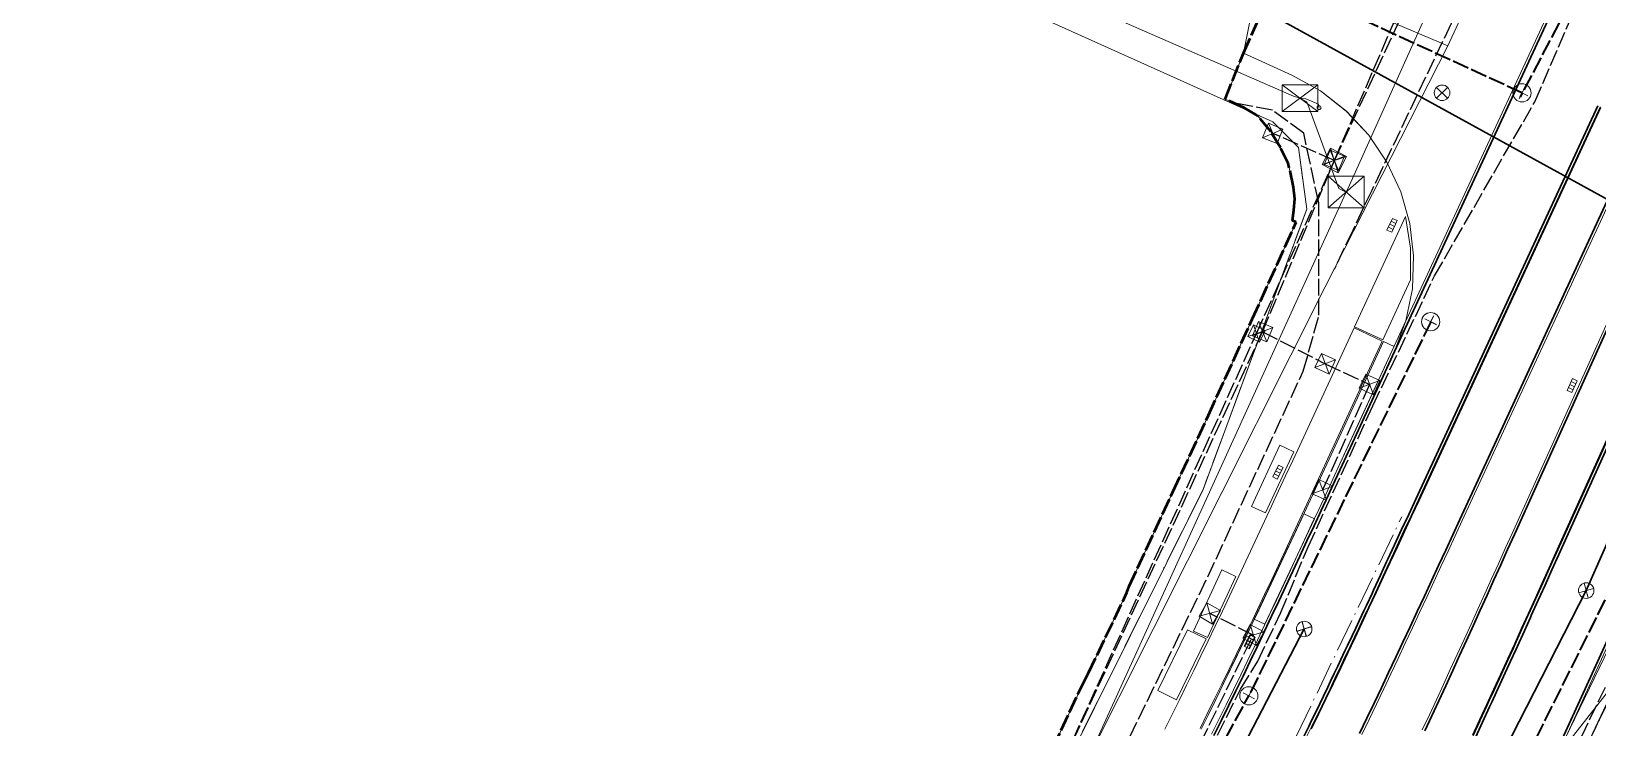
# Model space of a CAD drawing. Header units: metres. Extents: x 105014 to 106600, y 111320 to 118425.
# Drawn here: x 105430.9 to 105551.5, y 113584.3 to 113638 of the extents above; entities that cross this region are included whole.
import ezdxf

# ---------------------------------------------------------------- set-up
doc = ezdxf.new("R2010")
doc.units = ezdxf.units.M
doc.linetypes.add('DASHDOT', pattern=[3.556, 2.54, -0.508, 0, -0.508])
doc.linetypes.add('DASHED', pattern=[1.524, 1.27, -0.254])
for name, color, linetype, lineweight in [('00-BASE-LIMITE', 7, 'DASHED', 50), ('00-BASE-UE', 42, 'DASHED', 25), ('10-PAV-BOCACALLE', 9, 'CONTINUOUS', 13), ('10-PAV-CALZADA-BRT', 12, 'CONTINUOUS', 30), ('10-PAV-CALZADA-MIXTA', 8, 'CONTINUOUS', 30), ('10-PAV-CICLORUTA', 76, 'CONTINUOUS', 18), ('10-PAV-SARDINEL', 252, 'CONTINUOUS', 13), ('20-EP-ZONA-DURA', 253, 'CONTINUOUS', 13), ('20-EP-ZONA-VERDE', 84, 'CONTINUOUS', 13), ('30-RED-ENEL-NODOS', 11, 'CONTINUOUS', 13), ('30-RED-ENEL-PROY', 1, 'DASHED', 25), ('30-RED-ETB-CAMARA', 151, 'CONTINUOUS', 13), ('30-RED-ETB-EXIST', 145, 'CONTINUOUS', 13), ('30-RED-MOVISTAR-CAMARA', 141, 'CONTINUOUS', 13), ('30-RED-MOVISTAR-PROY', 4, 'DASHED', 25), ('30-RED-VANTI-EXIST', 52, 'CONTINUOUS', 13), ('30-RED-VANTI-PROY', 2, 'DASHED', 25), ('30-RED-VANTI-RETIRO', 8, 'DASHDOT', 13), ('35-RH-ACUE-MENOR-EXIST', 151, 'CONTINUOUS', 13), ('35-RH-ACUE-MENOR-PROY', 5, 'DASHED', 25), ('35-RH-PLUV-COLECTOR', 96, 'CONTINUOUS', 30), ('35-RH-PLUV-NODOS', 94, 'CONTINUOUS', 13), ('35-RH-PLUV-RETIRO', 8, 'DASHDOT', 13), ('35-RH-SUDS-ZONAS', 92, 'CONTINUOUS', 20), ('36-RH-SAN-COLECTOR-PROY', 6, 'DASHED', 35), ('36-RH-SAN-POZOS', 216, 'CONTINUOUS', 13)]:
    doc.layers.add(name, color=color, linetype=linetype, lineweight=lineweight)

# ---------------------------------------------------------------- blocks, each defined once
blk = doc.blocks.new('CAM_ETB_T_14')
for p, q in [((-1.39, -1.22), (1.39, 1.22)), ((-1.39, 1.22), (1.39, -1.22))]:
    blk.add_line(p, q)
blk.add_lwpolyline([(-1.39, -1.22), (1.39, -1.22), (1.39, 1.22), (-1.39, 1.22)], close=True)
blk = doc.blocks.new('CAM_ETB_T_13')
for p, q in [((-1.375, -1.025), (1.375, 1.025)), ((-1.375, 1.025), (1.375, -1.025))]:
    blk.add_line(p, q)
blk.add_lwpolyline([(-1.375, -1.025), (1.375, -1.025), (1.375, 1.025), (-1.375, 1.025)], close=True)
blk = doc.blocks.new('POSTE')
blk.add_circle((0, 0), 0.15)
blk = doc.blocks.new('CAJA_ENEL')
for p, q in [((-0.6, -0.6), (0.6, 0.6)), ((-0.6, 0.6), (0.6, -0.6))]:
    blk.add_line(p, q)
blk.add_lwpolyline([(-0.6, -0.6), (0.6, -0.6), (0.6, 0.6), (-0.6, 0.6)], close=True)
blk = doc.blocks.new('CAM_MOV_CS_276')
for p, q in [((-0.7, -0.7), (0.7, 0.7)), ((-0.7, 0.7), (0.7, -0.7))]:
    blk.add_line(p, q)
blk.add_lwpolyline([(-0.7, -0.7), (0.7, -0.7), (0.7, 0.7), (-0.7, 0.7)], close=True)
blk = doc.blocks.new('CAM_MOV_CS_275')
for p, q in [((-0.5, -0.5), (0.5, 0.5)), ((-0.5, 0.5), (0.5, -0.5))]:
    blk.add_line(p, q)
blk.add_lwpolyline([(-0.5, -0.5), (0.5, -0.5), (0.5, 0.5), (-0.5, 0.5)], close=True)
blk = doc.blocks.new('POZO_SAN')
for p, q in [((-0.5, 0), (0.5, 0)), ((0, -0.5), (0, 0.5))]:
    blk.add_line(p, q)
blk.add_circle((0, 0), 0.7)
blk = doc.blocks.new('POZO_PLUV')
for p, q in [((-0.42, -0.42), (0.42, 0.42)), ((-0.42, 0.42), (0.42, -0.42))]:
    blk.add_line(p, q)
blk.add_circle((0, 0), 0.6)
blk = doc.blocks.new('SUMIDERO')
for p, q in [((-0.25, -0.2), (-0.25, 0.2)), ((0, -0.2), (0, 0.2)), ((0.25, -0.2), (0.25, 0.2))]:
    blk.add_line(p, q)
blk.add_lwpolyline([(-0.5, -0.2), (0.5, -0.2), (0.5, 0.2), (-0.5, 0.2)], close=True)

msp = doc.modelspace()

# ---------------------------------------------------------------- linework, layer by layer
at = {"layer": '00-BASE-LIMITE'}
msp.add_lwpolyline([(105508.9141, 113581.3677), (105511.8669, 113587.6639), (105512.3117, 113588.5323), (105515.2769, 113594.7125), (105515.4509, 113595.2187), (105518.8097, 113602.4725), (105521.5567, 113608.3795), (105524.9363, 113615.7833), (105528.3149, 113623.2571), (105528.0211, 113623.3777), (105528.1333, 113624.1795), (105528.2187, 113625.0391), (105528.1171, 113625.9609), (105527.7109, 113627.7971), (105527.0975, 113628.9983), (105526.3673, 113630.2345), (105525.3517, 113631.4375), (105525.1875, 113631.5391), (105524.2969, 113632.0703), (105522.8481, 113632.7311), (105524.2469, 113636.2687), (105527.3419, 113643.1003)], dxfattribs=at)
at = {"layer": '00-BASE-UE'}
msp.add_lwpolyline([(105508.9141, 113581.3677), (105511.8669, 113587.6639), (105512.3117, 113588.5323), (105515.2769, 113594.7125), (105515.4509, 113595.2187), (105518.8097, 113602.4725), (105521.5567, 113608.3795), (105524.9363, 113615.7833), (105528.3149, 113623.2571), (105528.0211, 113623.3777), (105528.1333, 113624.1795), (105528.2187, 113625.0391), (105528.1171, 113625.9609), (105527.7109, 113627.7971), (105527.0975, 113628.9983), (105526.3673, 113630.2345), (105525.3517, 113631.4375), (105525.1875, 113631.5391), (105524.2969, 113632.0703), (105522.8481, 113632.7311), (105524.2469, 113636.2687), (105527.3419, 113643.1003)], dxfattribs=at)
at = {"layer": '10-PAV-BOCACALLE'}
for points in [[(105549.9753, 113643.7006), (105535.9013, 113613.2831), (105535.9013, 113613.2831), (105536.7771, 113615.6497), (105537.2698, 113618.1246), (105537.3674, 113620.6461), (105537.0673, 113623.1516), (105536.377, 113625.5788), (105535.3136, 113627.8673), (105533.9037, 113629.9601), (105532.1823, 113631.8052), (105530.1922, 113633.3568), (105527.9829, 113634.5761), (105524.2469, 113636.2687), (105525.7191, 113643.5909)], [(105565.6643, 113604.0701), (105549.6821, 113583.7081), (105548.389, 113581.8657), (105547.3111, 113579.8897), (105545.1103, 113575.3372), (105545.1103, 113575.3372), (105563.6822, 113615.9684)]]:
    msp.add_lwpolyline(points, dxfattribs=at)
at = {"layer": '10-PAV-CALZADA-BRT'}
for points in [[(105529.4795, 113584.2253), (105530.0433, 113585.3875), (105530.6043, 113586.5515), (105531.1631, 113587.7173), (105531.7195, 113588.8849), (105532.2743, 113590.0541), (105532.8271, 113591.2247), (105533.3783, 113592.3967), (105533.9283, 113593.5701), (105534.4769, 113594.7449), (105535.0253, 113595.9219), (105535.5721, 113597.0985), (105536.1185, 113598.2759), (105536.6645, 113599.4541), (105537.2103, 113600.6331), (105537.7561, 113601.8127), (105551.7611, 113632.0821)], [(105554.9377, 113630.6125), (105540.9325, 113600.3431), (105540.3865, 113599.1627), (105539.8401, 113597.9827), (105539.2933, 113596.8027), (105538.7461, 113595.6231), (105538.1979, 113594.4439), (105537.6487, 113593.2651), (105537.0983, 113592.0869), (105536.5465, 113590.9095), (105535.9931, 113589.7327), (105535.4377, 113588.5567), (105534.8805, 113587.3819), (105534.3209, 113586.2079), (105533.7589, 113585.0353), (105533.1941, 113583.8639)], [(105538.2185, 113584.0649), (105538.7615, 113585.2239), (105539.3019, 113586.3839), (105539.8401, 113587.5449), (105540.3761, 113588.7071), (105540.9103, 113589.8701), (105541.4427, 113591.0337), (105541.9735, 113592.1981), (105542.5033, 113593.3631), (105543.0317, 113594.5287), (105543.5595, 113595.6945), (105544.0867, 113596.8607), (105544.6133, 113598.0269), (105545.1399, 113599.1935), (105558.5465, 113628.8985)], [(105561.7367, 113627.4587), (105548.3299, 113597.7535), (105547.8033, 113596.5865), (105547.2759, 113595.4189), (105546.7481, 113594.2511), (105546.2193, 113593.0829), (105545.6893, 113591.9147), (105545.1589, 113590.7479), (105544.6263, 113589.5797), (105544.0919, 113588.4117), (105543.5555, 113587.2437), (105543.0169, 113586.0761), (105542.4761, 113584.9089), (105541.9325, 113583.7423)]]:
    msp.add_lwpolyline(points, dxfattribs=at)
at = {"layer": '10-PAV-CALZADA-MIXTA'}
for points in [[(105521.9819, 113583.7125), (105522.5463, 113584.8517), (105523.1079, 113585.9935), (105523.6665, 113587.1379), (105524.2229, 113588.2847), (105524.7767, 113589.4339), (105525.3287, 113590.5853), (105525.8785, 113591.7387), (105526.4267, 113592.8943), (105526.9731, 113594.0517), (105527.5185, 113595.2109), (105528.0625, 113596.3719), (105528.6057, 113597.5347), (105529.1493, 113598.7013), (105529.6909, 113599.8665), (105530.2321, 113601.0331), (105530.7733, 113602.2009), (105531.3143, 113603.3699), (105531.8559, 113604.5399), (105533.1143, 113607.2597), (105535.9013, 113613.2831), (105549.9753, 113643.7006)], [(105551.5505, 113632.2211), (105537.5281, 113601.9151), (105536.9858, 113600.7442), (105536.4435, 113599.5734), (105535.901, 113598.4027), (105535.3582, 113597.232), (105535.2859, 113597.0761), (105534.8141, 113596.0621), (105534.2695, 113594.8924), (105534.1605, 113594.6585), (105533.7234, 113593.7234), (105533.533, 113593.3166), (105533.1757, 113592.555), (105532.9034, 113591.9754), (105532.6265, 113591.3874), (105532.2718, 113590.6354), (105532.0757, 113590.2206), (105531.7646, 113589.5641), (105531.5227, 113589.0548), (105531.2556, 113588.4938), (105530.9674, 113587.89), (105530.7446, 113587.4244), (105530.4097, 113586.7265), (105530.1285, 113586.1425), (105529.8492, 113585.5643), (105529.5092, 113584.8622), (105529.2862, 113584.4033), (105528.8864, 113583.5836)], [(105542.1267, 113583.566), (105542.6716, 113584.7355), (105543.2142, 113585.9062), (105543.4066, 113586.3227), (105543.7545, 113587.078), (105544.293, 113588.2506), (105544.83, 113589.424), (105545.2585, 113590.3629), (105545.3654, 113590.598), (105545.899, 113591.7727), (105546.3612, 113592.791), (105546.4321, 113592.9477), (105546.9637, 113594.1234), (105547.4952, 113595.2993), (105548.0266, 113596.4751), (105548.5579, 113597.6509), (105561.9346, 113627.2893)], [(105563.6822, 113615.9684), (105545.1103, 113575.3372)]]:
    msp.add_lwpolyline(points, dxfattribs=at)
at = {"layer": '10-PAV-CICLORUTA'}
msp.add_lwpolyline([(105537.1351, 113618.8075), (105534.9977, 113614.1877), (105532.8195, 113615.1955), (105536.7459, 113623.6815), (105537.1302, 113621.2593), (105537.1351, 113618.8075)], close=True, dxfattribs=at)
msp.add_lwpolyline([(105518.1963, 113584.1895), (105518.7585, 113585.3157), (105519.3181, 113586.4449), (105519.8751, 113587.5777), (105520.4295, 113588.7133), (105520.9819, 113589.8519), (105521.5321, 113590.9935), (105522.0805, 113592.1379), (105522.6273, 113593.2849), (105523.1727, 113594.4343), (105523.7167, 113595.5865), (105524.2597, 113596.7409), (105524.8019, 113597.8977), (105525.3433, 113599.0567), (105525.8861, 113600.2217), (105526.4263, 113601.3839), (105526.9665, 113602.5483), (105527.5069, 113603.7143), (105528.0475, 113604.8821), (105528.5887, 113606.0517), (105532.7775, 113615.1047), (105534.9557, 113614.0969), (105534.9557, 113614.0969), (105530.7667, 113605.0439), (105530.2255, 113603.8739), (105529.6845, 113602.7053), (105529.1437, 113601.5381), (105528.6027, 113600.3723), (105528.0615, 113599.2081), (105527.5183, 113598.0421), (105526.9757, 113596.8807), (105526.4323, 113595.7209), (105525.8877, 113594.5633), (105525.3419, 113593.4077), (105524.7947, 113592.2541), (105524.2459, 113591.1027), (105523.6953, 113589.9537), (105523.1425, 113588.8071), (105522.5875, 113587.6631), (105522.0303, 113586.5215), (105521.4703, 113585.3829), (105520.9075, 113584.2469)], dxfattribs=at)
at = {"layer": '10-PAV-SARDINEL'}
for points in [[(105521.8029, 113583.8016), (105522.367, 113584.9403), (105522.9283, 113586.0815), (105523.4867, 113587.2254), (105524.0429, 113588.3718), (105524.5965, 113589.5206), (105525.1483, 113590.6716), (105525.6979, 113591.8246), (105526.2459, 113592.9799), (105526.7922, 113594.137), (105527.3375, 113595.2959), (105527.8814, 113596.4567), (105528.4245, 113597.6193), (105528.968, 113598.7857), (105529.5095, 113599.9508), (105530.0507, 113601.1173), (105530.5918, 113602.285), (105531.1328, 113603.4539), (105531.6744, 113604.6239), (105532.9328, 113607.3437), (105535.7198, 113613.3671), (105549.7938, 113643.7846)], [(105549.9753, 113643.7006), (105535.9013, 113613.2831), (105533.1143, 113607.2597), (105531.8559, 113604.5399), (105531.3143, 113603.3699), (105530.7733, 113602.2009), (105530.2321, 113601.0331), (105529.6909, 113599.8665), (105529.1493, 113598.7013), (105528.6057, 113597.5347), (105528.0625, 113596.3719), (105527.5185, 113595.2109), (105526.9731, 113594.0517), (105526.4267, 113592.8943), (105525.8785, 113591.7387), (105525.3287, 113590.5853), (105524.7767, 113589.4339), (105524.2229, 113588.2847), (105523.6665, 113587.1379), (105523.1079, 113585.9935), (105522.5463, 113584.8517), (105521.9819, 113583.7125)], [(105528.8864, 113583.5836), (105529.2862, 113584.4033), (105529.5092, 113584.8622), (105529.8492, 113585.5643), (105530.1285, 113586.1425), (105530.4097, 113586.7265), (105530.7446, 113587.4244), (105530.9674, 113587.89), (105531.2556, 113588.4938), (105531.5227, 113589.0548), (105531.7646, 113589.5641), (105532.0757, 113590.2206), (105532.2718, 113590.6354), (105532.6265, 113591.3874), (105532.9034, 113591.9754), (105533.1757, 113592.555), (105533.533, 113593.3166), (105533.7234, 113593.7234), (105534.1605, 113594.6585), (105534.2695, 113594.8924), (105534.8141, 113596.0621), (105535.2859, 113597.0761), (105535.3582, 113597.232), (105535.901, 113598.4027), (105536.4435, 113599.5734), (105536.9858, 113600.7442), (105537.5281, 113601.9151), (105551.5505, 113632.2211)], [(105529.0662, 113583.4958), (105529.4661, 113584.3158), (105529.6892, 113584.7749), (105530.0293, 113585.4772), (105530.3087, 113586.0556), (105530.59, 113586.6399), (105530.925, 113587.338), (105531.1479, 113587.8038), (105531.4362, 113588.4077), (105531.7034, 113588.9689), (105531.9453, 113589.4784), (105532.2565, 113590.1351), (105532.4527, 113590.55), (105532.8074, 113591.3022), (105533.0844, 113591.8903), (105533.3568, 113592.4701), (105533.7141, 113593.2318), (105533.9046, 113593.6387), (105534.3418, 113594.5739), (105534.4508, 113594.808), (105534.9954, 113595.9777), (105535.4673, 113596.9919), (105535.5396, 113597.1479), (105536.0825, 113598.3186), (105536.625, 113599.4893), (105537.1673, 113600.6601), (105537.7096, 113601.8311), (105551.732, 113632.1371)], [(105551.732, 113632.1371), (105537.7096, 113601.8311), (105537.1673, 113600.6601), (105536.625, 113599.4893), (105536.0825, 113598.3186), (105535.5396, 113597.1479), (105535.4673, 113596.9919), (105534.9954, 113595.9777), (105534.4508, 113594.808), (105534.3418, 113594.5739), (105533.9046, 113593.6387), (105533.7141, 113593.2318), (105533.3568, 113592.4701), (105533.0844, 113591.8903), (105532.8074, 113591.3022), (105532.4527, 113590.55), (105532.2565, 113590.1351), (105531.9453, 113589.4784), (105531.7034, 113588.9689), (105531.4362, 113588.4077), (105531.1479, 113587.8038), (105530.925, 113587.338), (105530.59, 113586.6399), (105530.3087, 113586.0556), (105530.0293, 113585.4772), (105529.6892, 113584.7749), (105529.4661, 113584.3158), (105529.0662, 113583.4958)], [(105551.7611, 113632.0821), (105537.7561, 113601.8127), (105537.2103, 113600.6331), (105536.6645, 113599.4541), (105536.1185, 113598.2759), (105535.5721, 113597.0985), (105535.0253, 113595.9219), (105534.4769, 113594.7449), (105533.9283, 113593.5701), (105533.3783, 113592.3967), (105532.8271, 113591.2247), (105532.2743, 113590.0541), (105531.7195, 113588.8849), (105531.1631, 113587.7173), (105530.6043, 113586.5515), (105530.0433, 113585.3875), (105529.4795, 113584.2253)], [(105541.9325, 113583.7423), (105542.4761, 113584.9089), (105543.0169, 113586.0761), (105543.5555, 113587.2437), (105544.0919, 113588.4117), (105544.6263, 113589.5797), (105545.1589, 113590.7479), (105545.6893, 113591.9147), (105546.2193, 113593.0829), (105546.7481, 113594.2511), (105547.2759, 113595.4189), (105547.8033, 113596.5865), (105548.3299, 113597.7535), (105561.7367, 113627.4587)], [(105561.7523, 113627.3716), (105548.3756, 113597.7333), (105547.8443, 113596.5575), (105547.313, 113595.3817), (105546.7815, 113594.2058), (105546.2499, 113593.0301), (105546.1791, 113592.8736), (105545.7169, 113591.8554), (105545.1833, 113590.6808), (105545.0765, 113590.4458), (105544.6481, 113589.5071), (105544.1112, 113588.334), (105543.5728, 113587.1616), (105543.225, 113586.4065), (105543.0327, 113585.9902), (105542.498, 113584.8357), (105542.4902, 113584.8198), (105542.4834, 113584.8041), (105541.9455, 113583.6506)], [(105541.9455, 113583.6506), (105542.4834, 113584.8041), (105542.4902, 113584.8198), (105542.498, 113584.8357), (105543.0327, 113585.9902), (105543.225, 113586.4065), (105543.5728, 113587.1616), (105544.1112, 113588.334), (105544.6481, 113589.5071), (105545.0765, 113590.4458), (105545.1833, 113590.6808), (105545.7169, 113591.8554), (105546.1791, 113592.8736), (105546.2499, 113593.0301), (105546.7815, 113594.2058), (105547.313, 113595.3817), (105547.8443, 113596.5575), (105548.3756, 113597.7333), (105561.7523, 113627.3716)], [(105561.9346, 113627.2893), (105548.5579, 113597.6509), (105548.0266, 113596.4751), (105547.4952, 113595.2993), (105546.9637, 113594.1234), (105546.4321, 113592.9477), (105546.3612, 113592.791), (105545.899, 113591.7727), (105545.3654, 113590.598), (105545.2585, 113590.3629), (105544.83, 113589.424), (105544.293, 113588.2506), (105543.7545, 113587.078), (105543.4066, 113586.3227), (105543.2142, 113585.9062), (105542.6716, 113584.7355), (105542.1267, 113583.566)], [(105545.1103, 113575.3372), (105563.6822, 113615.9684)], [(105563.8643, 113615.8857), (105545.2922, 113575.2541)]]:
    msp.add_lwpolyline(points, dxfattribs=at)
at = {"layer": '20-EP-ZONA-DURA'}
for points in [[(105508.9141, 113581.3677), (105511.8669, 113587.6639), (105512.3117, 113588.5323), (105515.2769, 113594.7125), (105515.4509, 113595.2187), (105518.8097, 113602.4725), (105521.5567, 113608.3795), (105524.9363, 113615.7833), (105528.3149, 113623.2571), (105528.0211, 113623.3777), (105528.1333, 113624.1795), (105528.2187, 113625.0391), (105528.1171, 113625.9609), (105527.7109, 113627.7971), (105527.0975, 113628.9983), (105526.3673, 113630.2345), (105525.3517, 113631.4375), (105525.1875, 113631.5391), (105524.2969, 113632.0703), (105522.8481, 113632.7311), (105524.2469, 113636.2687), (105527.9829, 113634.5761), (105530.1918, 113633.357), (105532.1816, 113631.8058), (105533.9028, 113629.9611), (105535.3126, 113627.8688), (105536.376, 113625.5809), (105537.0665, 113623.1542), (105537.3669, 113620.6492), (105537.2699, 113618.1281), (105536.7778, 113615.6536), (105536.7778, 113615.6536), (105535.7197, 113613.3671), (105535.8595, 113613.6777), (105535.0459, 113614.0539), (105530.8575, 113605.0017), (105530.3163, 113603.8319), (105529.7751, 113602.6633), (105529.2343, 113601.4961), (105529.0888, 113601.1825), (105528.6933, 113600.3301), (105525.4323, 113593.3649), (105525.2096, 113592.8953), (105525.2009, 113592.8995), (105522.1201, 113586.4775), (105521.5599, 113585.3385), (105520.9971, 113584.2023)], [(105520.9075, 113584.2469), (105521.4703, 113585.3829), (105522.0303, 113586.5215), (105522.5875, 113587.6631), (105523.1425, 113588.8071), (105523.6953, 113589.9537), (105524.2459, 113591.1027), (105524.7947, 113592.2541), (105525.3419, 113593.4077), (105525.8877, 113594.5633), (105526.4323, 113595.7209), (105526.9757, 113596.8807), (105527.5183, 113598.0421), (105528.0615, 113599.2081), (105528.6027, 113600.3723), (105529.1437, 113601.5381), (105529.6845, 113602.7053), (105530.2255, 113603.8739), (105530.7667, 113605.0439), (105534.9557, 113614.0969), (105534.9557, 113614.0969), (105532.7775, 113615.1047), (105528.5887, 113606.0517), (105528.0475, 113604.8821), (105527.5069, 113603.7143), (105526.9665, 113602.5483), (105526.4263, 113601.3839), (105525.8861, 113600.2217), (105525.3433, 113599.0567), (105524.8019, 113597.8977), (105524.2597, 113596.7409), (105523.7167, 113595.5865), (105523.1727, 113594.4343), (105522.6273, 113593.2849), (105522.0805, 113592.1379), (105521.5321, 113590.9935), (105520.9819, 113589.8519), (105520.4295, 113588.7133), (105519.8751, 113587.5777), (105519.3181, 113586.4449), (105518.7585, 113585.3157), (105518.1963, 113584.1895)], [(105549.6821, 113583.7081), (105565.6643, 113604.0701)]]:
    msp.add_lwpolyline(points, dxfattribs=at)
for points in [[(105532.8195, 113615.1955), (105534.9977, 113614.1877), (105537.1351, 113618.8075), (105537.1302, 113621.2597), (105536.7459, 113623.6815), (105532.8195, 113615.1955)], [(105528.1449, 113605.5687), (105527.0555, 113606.0723), (105524.8687, 113601.3545), (105525.9575, 113600.8497), (105528.1449, 113605.5687)], [(105521.3887, 113591.1573), (105519.9437, 113591.8441), (105517.6675, 113587.1687), (105519.1065, 113586.4683), (105521.3887, 113591.1573)]]:
    msp.add_lwpolyline(points, close=True, dxfattribs=at)
at = {"layer": '20-EP-ZONA-VERDE'}
for points in [[(105533.3741, 113583.7767), (105533.9391, 113584.9485), (105534.5013, 113586.1217), (105535.0611, 113587.2959), (105535.6185, 113588.4711), (105536.1739, 113589.6473), (105536.7275, 113590.8243), (105537.2795, 113592.0021), (105537.8301, 113593.1805), (105538.3791, 113594.3595), (105538.9275, 113595.5389), (105539.4749, 113596.7187), (105540.0215, 113597.8987), (105540.5679, 113599.0787), (105541.1141, 113600.2591), (105555.1191, 113630.5285)], [(105558.3643, 113628.9807), (105544.9575, 113599.2757), (105544.4311, 113598.1093), (105543.9045, 113596.9429), (105543.3773, 113595.7769), (105542.8495, 113594.6111), (105542.3211, 113593.4457), (105541.7915, 113592.2811), (105541.2607, 113591.1169), (105540.7283, 113589.9533), (105540.1943, 113588.7907), (105539.6585, 113587.6289), (105539.1205, 113586.4681), (105538.5803, 113585.3085), (105538.0375, 113584.1501)], [(105520.9971, 113584.2023), (105521.5599, 113585.3385), (105522.1201, 113586.4775), (105522.6775, 113587.6193), (105523.2325, 113588.7637), (105523.7853, 113589.9105), (105524.3361, 113591.0597), (105524.8851, 113592.2111), (105525.4323, 113593.3649), (105525.9781, 113594.5207), (105526.5227, 113595.6785), (105527.0663, 113596.8381), (105527.6089, 113597.9997), (105528.1521, 113599.1659), (105528.6933, 113600.3301), (105529.2343, 113601.4961), (105529.7751, 113602.6633), (105530.3163, 113603.8319), (105530.8575, 113605.0017), (105535.0459, 113614.0539), (105535.8595, 113613.6777), (105535.8595, 113613.6777), (105535.7197, 113613.3671), (105531.6743, 113604.6239), (105531.1329, 113603.4539), (105530.5917, 113602.2849), (105530.0507, 113601.1173), (105529.5095, 113599.9507), (105528.9679, 113598.7859), (105528.4245, 113597.6193), (105527.8813, 113596.4567), (105527.3373, 113595.2961), (105526.7923, 113594.1371), (105526.2459, 113592.9799), (105525.6979, 113591.8247), (105525.1481, 113590.6715), (105524.5965, 113589.5205), (105524.0427, 113588.3719), (105523.4867, 113587.2255), (105522.9283, 113586.0815), (105522.3669, 113584.9403), (105521.8029, 113583.8015)]]:
    msp.add_lwpolyline(points, dxfattribs=at)
for points in [[(105528.1449, 113605.5687), (105525.9575, 113600.8497), (105524.8687, 113601.3545), (105527.0555, 113606.0723), (105528.1449, 113605.5687)], [(105521.3887, 113591.1573), (105519.1065, 113586.4683), (105517.6675, 113587.1687), (105519.9437, 113591.8441), (105521.3887, 113591.1573)]]:
    msp.add_lwpolyline(points, close=True, dxfattribs=at)
at = {"layer": '30-RED-ENEL-PROY'}
for points in [[(105531.2627, 113628.0101), (105537.8021, 113642.0269)], [(105531.2627, 113628.0101), (105526.5137, 113630.0849)], [(105525.7289, 113614.8081), (105531.2627, 113628.0101)], [(105507.9407, 113576.4115), (105525.7289, 113614.8081)], [(105525.7289, 113614.8081), (105530.5599, 113612.3443)], [(105530.5599, 113612.3443), (105533.9739, 113610.7509)], [(105533.9739, 113610.7509), (105530.3555, 113602.6299)], [(105525.0129, 113591.4443), (105521.6529, 113593.1163)], [(105520.2705, 113581.7553), (105525.0129, 113591.4443)]]:
    msp.add_lwpolyline(points, dxfattribs=at)
at = {"layer": '30-RED-ETB-EXIST'}
for points in [[(105483.192, 113652.585), (105528.121, 113632.967), (105528.6, 113632.807)], [(105532.162, 113625.574), (105532.418, 113626.113), (105540.104, 113643.191), (105540.486, 113643.655)], [(105532.162, 113625.574), (105531.606, 113625.837), (105529.147, 113632.512), (105528.6, 113632.807)], [(105528.6, 113632.807), (105529.068, 113632.75), (105530.031, 113632.334), (105530.079, 113632.077)], [(105499.139, 113557.945), (105499.471, 113558.419), (105505.692, 113568.091), (105506.831, 113569.975), (105532.238, 113625.749), (105532.162, 113625.574)], [(105542.873, 113565.832), (105542.685, 113565.921), (105565.446, 113614.163), (105565.674, 113614.716)]]:
    msp.add_lwpolyline(points, dxfattribs=at)
at = {"layer": '30-RED-MOVISTAR-PROY'}
for points in [[(105531.2595, 113628.0059), (105537.2457, 113641.8771)], [(105525.2561, 113614.6745), (105531.2595, 113628.0059)], [(105507.9709, 113576.4095), (105525.2561, 113614.6745)]]:
    msp.add_lwpolyline(points, dxfattribs=at)
at = {"layer": '30-RED-VANTI-EXIST'}
for points in [[(105523.1959, 113632.4793), (105501.3837, 113642.3057)], [(105523.1959, 113632.4793), (105526.5171, 113630.9751), (105528.4913, 113629.0111), (105529.1329, 113624.2481), (105521.1377, 113602.6599), (105509.9687, 113580.2261), (105504.1097, 113568.4927), (105498.6099, 113557.5737), (105486.8171, 113538.4053), (105484.7107, 113534.8575), (105479.3947, 113526.5269), (105473.1861, 113517.1453), (105464.5747, 113504.3884)], [(105542.9647, 113567.0861), (105543.4735, 113568.2677), (105550.3105, 113582.0911), (105554.6552, 113590.9597)]]:
    msp.add_lwpolyline(points, dxfattribs=at)
at = {"layer": '30-RED-VANTI-PROY'}
for points in [[(105430.8503, 113445.2311), (105460.6313, 113487.9779), (105464.4493, 113493.9303), (105492.3233, 113533.6531), (105494.0397, 113537.1911), (105506.3939, 113555.7393), (105510.1557, 113561.0249), (105511.4993, 113563.2617), (105513.3459, 113567.0463), (105516.4725, 113572.5449), (105520.2381, 113579.6281), (105524.0165, 113587.2797), (105525.3595, 113589.4459), (105527.1071, 113593.1203), (105529.2391, 113598.2497), (105534.2291, 113609.1153), (105538.9769, 113619.1077), (105546.7089, 113632.5309), (105560.9165, 113665.4169), (105568.3634, 113679.7348), (105576.3435, 113693.7625), (105578.5697, 113697.4163), (105580.7203, 113701.523)], [(105464.5747, 113504.3884), (105464.8317, 113504.5887), (105475.3317, 113520.0179), (105480.1823, 113527.0915), (105491.3701, 113543.6447), (105501.5071, 113558.8777), (105505.7755, 113565.6523), (105512.8191, 113578.1173), (105521.5009, 113595.9189), (105528.8597, 113611.7681), (105530.0703, 113616.0817), (105530.0511, 113624.7367), (105528.9031, 113630.1041), (105526.4883, 113631.8803), (105523.1959, 113632.4793)]]:
    msp.add_lwpolyline(points, dxfattribs=at)
at = {"layer": '30-RED-VANTI-RETIRO'}
for points in [[(105523.1959, 113632.4793), (105526.5171, 113630.9751), (105528.4913, 113629.0111), (105529.1329, 113624.2481), (105521.1377, 113602.6599), (105509.9687, 113580.2261), (105504.1097, 113568.4927), (105498.6099, 113557.5737), (105486.8171, 113538.4053), (105484.7107, 113534.8575), (105479.3947, 113526.5269), (105473.1861, 113517.1453), (105464.5747, 113504.3884)], [(105542.9647, 113567.0861), (105543.4735, 113568.2677), (105550.3105, 113582.0911), (105554.6552, 113590.9597)]]:
    msp.add_lwpolyline(points, dxfattribs=at)
at = {"layer": '35-RH-ACUE-MENOR-EXIST'}
for points in [[(105540, 113636.84), (105561.09, 113682.42), (105574.77, 113706.34)], [(105540, 113636.84), (105532.65, 113639.95), (105531.68, 113641.55), (105529.74, 113642.39)], [(105441.41, 113466.5), (105473.37, 113515.91), (105498.73, 113554.96), (105530.56, 113618.27), (105540, 113636.84)], [(105573.02, 113633.03), (105534.82, 113554.05)]]:
    msp.add_lwpolyline(points, dxfattribs=at)
at = {"layer": '35-RH-ACUE-MENOR-PROY'}
for points in [[(105556.284, 113722.6314), (105557.9066, 113721.8478), (105558.7074, 113719.3102), (105560.1398, 113718.7139), (105572.6307, 113713.5169), (105573.6643, 113710.9346), (105574.9809, 113710.1845), (105576.1942, 113709.4931), (105569.3208, 113696.415), (105565.4379, 113689.3217), (105557.6577, 113675.109), (105541.7115, 113641.6059), (105540.2593, 113638.5547), (105534.938, 113627.3735), (105534.1398, 113625.6976), (105532.6749, 113622.6199), (105531.245, 113619.6135)], [(105597.0873, 113681.9335), (105574.088, 113633.3271), (105563.5035, 113610.9568), (105561.442, 113606.5999), (105550.5746, 113584.2198), (105550.0007, 113583.014), (105549.7838, 113580.0294), (105545.1346, 113570.4502), (105544.5105, 113569.165), (105542.7769, 113567.8078), (105541.4492, 113565.0418), (105533.5839, 113547.9408), (105532.2537, 113545.2529), (105526.2985, 113533.2195), (105513.7506, 113517.0296), (105494.2764, 113491.8732), (105494.7347, 113488.5565), (105495.9255, 113479.9022), (105496.0753, 113478.8545), (105478.6282, 113459.5738)]]:
    msp.add_lwpolyline(points, dxfattribs=at)
at = {"layer": '35-RH-PLUV-COLECTOR'}
for points in [[(105561.7027, 113619.8316), (105525.7464, 113639.5787)], [(105561.7027, 113619.8316), (105525.7464, 113639.5787)], [(105550.6656, 113594.873), (105561.7027, 113619.8316)], [(105550.6656, 113594.873), (105561.7027, 113619.8316)], [(105534.02, 113562.35), (105550.6656, 113594.873)], [(105534.02, 113562.35), (105550.6656, 113594.873)], [(105528.9344, 113591.9133), (105513.892, 113562.9)], [(105528.9344, 113591.9133), (105513.892, 113562.9)]]:
    msp.add_lwpolyline(points, dxfattribs=at)
at = {"layer": '35-RH-PLUV-RETIRO'}
msp.add_lwpolyline([(105520.415, 113567.213), (105536.449, 113600.55)], dxfattribs=at)
at = {"layer": '35-RH-SUDS-ZONAS'}
for points in [[(105529.7195, 113600.4059), (105525.9079, 113592.2798), (105525.0914, 113592.6584), (105528.9031, 113600.7846), (105529.7195, 113600.4059)], [(105529.7195, 113600.4059), (105525.9079, 113592.2798), (105525.0914, 113592.6584), (105528.9031, 113600.7846), (105529.7195, 113600.4059)], [(105529.7195, 113600.4059), (105525.9079, 113592.2798), (105525.0914, 113592.6584), (105528.9031, 113600.7846), (105529.7195, 113600.4059)], [(105529.7195, 113600.4059), (105525.9079, 113592.2798), (105525.0914, 113592.6584), (105528.9031, 113600.7846), (105529.7195, 113600.4059)], [(105523.6757, 113595.9688), (105522.5864, 113596.4723), (105520.3995, 113591.7545), (105521.4883, 113591.2498), (105523.6757, 113595.9688)], [(105523.6757, 113595.9688), (105522.5864, 113596.4723), (105520.3995, 113591.7545), (105521.4883, 113591.2498), (105523.6757, 113595.9688)]]:
    msp.add_lwpolyline(points, close=True, dxfattribs=at)
at = {"layer": '36-RH-SAN-COLECTOR-PROY'}
for points in [[(105558.5294, 113657.481), (105545.5655, 113632.8785)], [(105545.7179, 113633.21), (105526.8158, 113641.8876)], [(105538.6852, 113615.5815), (105524.6682, 113586.7637)], [(105535.2245, 113560.293), (105556.4097, 113602.7171)], [(105509.7912, 113559.3894), (105524.6682, 113586.7637)]]:
    msp.add_lwpolyline(points, dxfattribs=at)

# ---------------------------------------------------------------- block references
at = {"layer": '30-RED-ENEL-NODOS'}
for p, rotation in [((105526.5137, 113630.0849), 68.1), ((105531.2626, 113628.01), 67.2), ((105525.7289, 113614.8081), 67), ((105530.5599, 113612.3442), 65.3), ((105533.9738, 113610.7509), 65.3), ((105530.3554, 113602.6297), 65.3), ((105521.6528, 113593.1162), 59.6), ((105525.0128, 113591.4443), 61.6)]:
    msp.add_blockref('CAJA_ENEL', p, dxfattribs=dict(at, rotation=rotation))
at = {"layer": '30-RED-ETB-CAMARA'}
for name, p in [('CAM_ETB_T_13', (105528.6, 113632.807)), ('POSTE', (105530.079, 113632.077)), ('CAM_ETB_T_14', (105532.162, 113625.574))]:
    msp.add_blockref(name, p, dxfattribs=at)
at = {"layer": '30-RED-MOVISTAR-CAMARA'}
for name, p, rotation in [('CAM_MOV_CS_276', (105531.2594, 113628.0059), 62.7), ('CAM_MOV_CS_275', (105525.256, 113614.6744), 64.6)]:
    msp.add_blockref(name, p, dxfattribs=dict(at, rotation=rotation))
at = {"layer": '35-RH-PLUV-NODOS'}
msp.add_blockref('POZO_PLUV', (105539.5596, 113633.2175), dxfattribs=at)
for name, p, rotation in [('SUMIDERO', (105535.7052, 113623.0074), 245.3), ('SUMIDERO', (105549.5883, 113610.6587), 245.9), ('SUMIDERO', (105549.5883, 113610.6587), 245.9), ('SUMIDERO', (105549.5883, 113610.6587), 245.9), ('SUMIDERO', (105526.9118, 113603.9954), 243), ('SUMIDERO', (105526.9118, 113603.9954), 243), ('SUMIDERO', (105526.9118, 113603.9954), 243), ('POZO_PLUV', (105550.6656, 113594.873), 241), ('POZO_PLUV', (105550.6656, 113594.873), 241), ('POZO_PLUV', (105528.9344, 113591.9133), 241), ('POZO_PLUV', (105528.9344, 113591.9133), 241), ('POZO_PLUV', (105528.9344, 113591.9133), 153), ('POZO_PLUV', (105528.9344, 113591.9133), 153), ('SUMIDERO', (105524.7242, 113590.9568), 243), ('SUMIDERO', (105524.7242, 113590.9568), 243), ('SUMIDERO', (105524.7529, 113590.9179), 244.5)]:
    msp.add_blockref(name, p, dxfattribs=dict(at, rotation=rotation))
at = {"layer": '36-RH-SAN-POZOS'}
for p, rotation in [((105545.7179, 113633.21), 243), ((105538.6852, 113615.5815), 243), ((105538.6817, 113615.5873), 154.8), ((105524.6682, 113586.7637), 243)]:
    msp.add_blockref('POZO_SAN', p, dxfattribs=dict(at, rotation=rotation))

doc.saveas('drawing.dxf')
